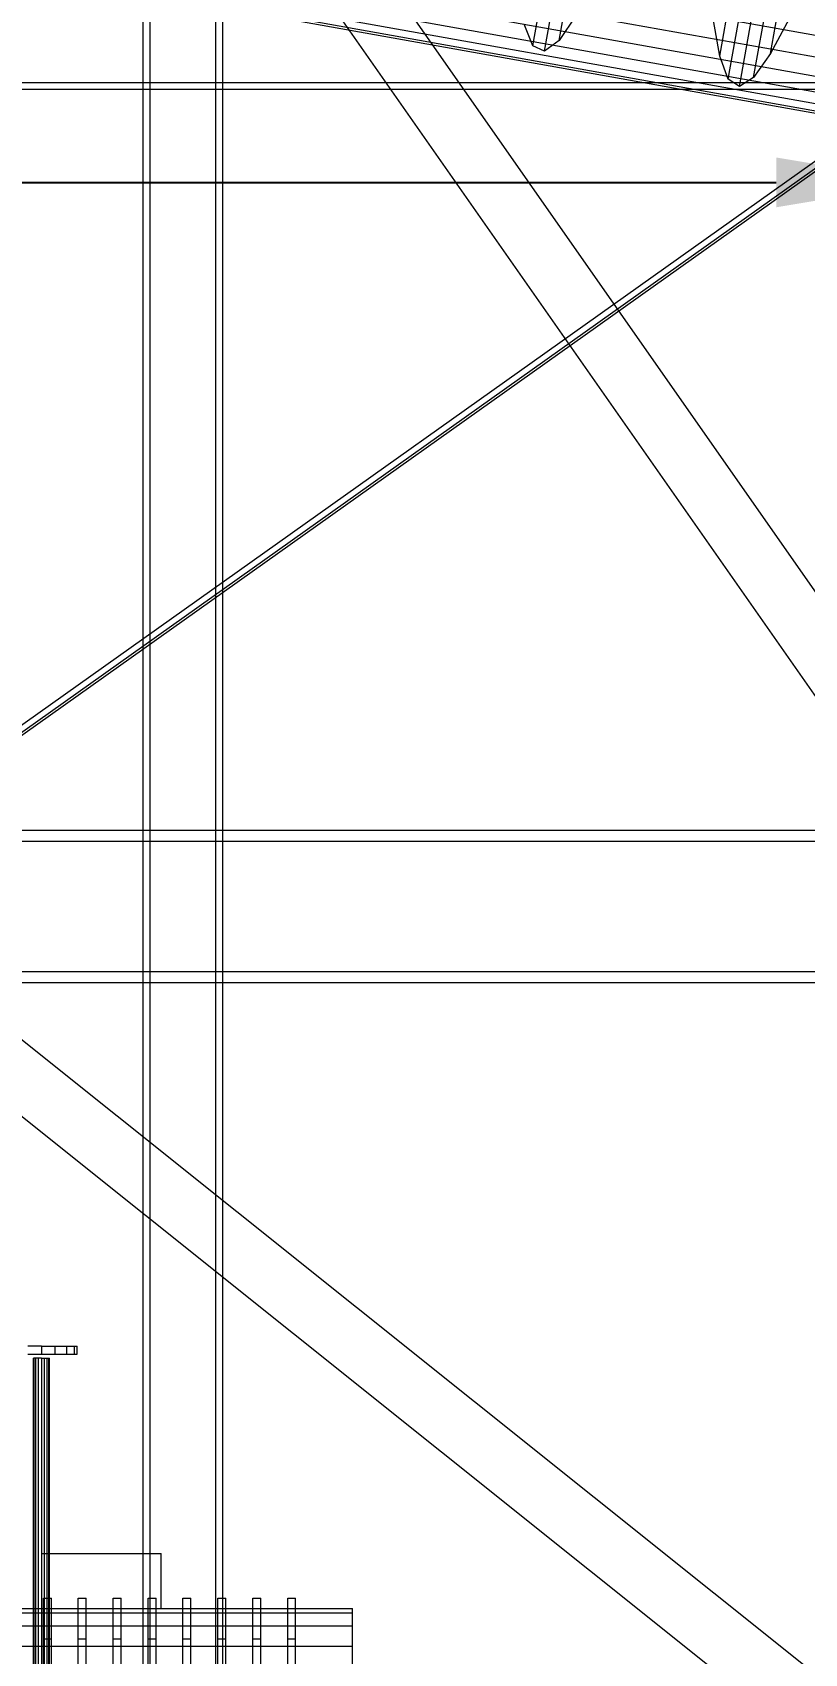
# Model space of a CAD drawing. Header units: millimetres. Extents: x -1970 to 34302, y -65268 to 6837.
# Drawn here: x 829 to 1603, y -35176 to -33549 of the extents above; entities that cross this region are included whole.
import ezdxf

# ---------------------------------------------------------------- set-up
doc = ezdxf.new("R2010")
doc.units = ezdxf.units.MM
for name, color, linetype, lineweight in [('COTAS_O', 1, 'Continuous', 0), ('frontal_C01', 7, 'Continuous', 0), ('frontal_dos-mix', 7, 'Continuous', 0), ('frontal_tolva', 7, 'Continuous', 0), ('frontal_tolva_provisional', 7, 'Continuous', 0)]:
    doc.layers.add(name, color=color, linetype=linetype, lineweight=lineweight)
doc.dimstyles.new('R19_100', dxfattribs={"dimtxt": 250, "dimasz": 150, "dimexe": 150, "dimexo": 80, "dimgap": 100, "dimtad": 1, "dimtih": 1, "dimtoh": 1, "dimdsep": 46, "dimcen": 0.09, "dimadec": 0, "dimazin": 0, "dimtfac": 1, "dimtdec": 4, "dimtofl": 0, "dimtmove": 0, "dimatfit": 3, "dimfxl": 1, "dimtolj": 1, "dimtzin": 0, "dimarcsym": 0})

# ---------------------------------------------------------------- blocks, each defined once
blk = doc.blocks.new('*D35')
at = {"layer": 'COTAS_O', "color": 0, "lineweight": -2, "transparency": 16777216}
for p, q in [((-1725, -34320), (-1725, -33550)), ((1725, -34320), (1725, -33550)), ((-1575, -33700), (1575, -33700))]:
    blk.add_line(p, q, dxfattribs=at)
at = {"layer": 'COTAS_O', "color": 0, "transparency": 16777216}
for points in [[(-1575, -33675), (-1575, -33725), (-1725, -33700)], [(1575, -33675), (1575, -33725), (1725, -33700)]]:
    blk.add_solid(points, dxfattribs=at)
at = {"layer": 'Defpoints', "color": 0, "transparency": 16777216}
for p in [(1725, -33700), (-1725, -34400), (1725, -34400)]:
    blk.add_point(p, dxfattribs=at)

msp = doc.modelspace()

# ---------------------------------------------------------------- linework, layer by layer
at = {"layer": 'frontal_C01'}
for p, q in [((940, -35975), (940, -33288.062)), ((947, -35975), (947, -33288.062)), ((1013, -35975), (1013, -33288.062)), ((1020, -35975), (1020, -33288.062))]:
    msp.add_line(p, q, dxfattribs=at)
at = {"layer": 'frontal_dos-mix'}
for p, q in [((1891.581, -33602.089), (241.581, -33307.089)), ((1887.778, -33623.362), (237.778, -33328.362)), ((1884.444, -33642.009), (234.444, -33347.009)), ((1881.708, -33657.311), (231.708, -33362.311)), ((1878, -33678.049), (228, -33383.049)), ((1878.423, -33675.684), (228.423, -33380.684)), ((1879.675, -33668.682), (229.675, -33373.682)), ((1331.024, -33562.806), (1346.272, -33477.515)), ((1342.643, -33568.362), (1358.376, -33480.363)), ((1357.204, -33557.466), (1371.058, -33479.978)), ((1518.337, -33573.324), (1530.388, -33505.921)), ((1526.821, -33596.416), (1541.876, -33512.213)), ((1569.272, -33570.619), (1579.678, -33512.413)), ((1538.12, -33603.766), (1553.916, -33515.412)), ((1552.372, -33594.598), (1566.537, -33515.368)), ((1331.024, -33562.806), (1322.255, -33541.305)), ((1374.355, -33532.084), (1357.204, -33557.466)), ((1518.337, -33573.324), (1512.105, -33537.631)), ((1588.118, -33535.757), (1569.272, -33570.619)), ((1357.204, -33557.466), (1342.643, -33568.362)), ((1342.643, -33568.362), (1331.024, -33562.806)), ((1526.821, -33596.416), (1518.337, -33573.324)), ((1569.272, -33570.619), (1552.372, -33594.598)), ((1552.372, -33594.598), (1538.12, -33603.766)), ((1538.12, -33603.766), (1526.821, -33596.416))]:
    msp.add_line(p, q, dxfattribs=at)
at = {"layer": 'frontal_tolva'}
for p, q in [((1769.584, -34332.806), (722.584, -32835.806)), ((1720.416, -34367.194), (673.416, -32870.194)), ((1725, -33600), (-1725, -33600)), ((1725, -33606.849), (-1725, -33606.849)), ((1725, -33600), (600, -34400)), ((600, -34406.849), (1725, -33606.849)), ((604.636, -34406.52), (1729.636, -33606.52)), ((-1821.5, -34350), (1821.5, -34350)), ((-1821.5, -34361), (1821.5, -34361)), ((1763.733, -35316.567), (716.733, -34479.567)), ((-1821.5, -34492), (1821.5, -34492)), ((-1821.5, -34503), (1821.5, -34503)), ((1726.267, -35363.433), (679.267, -34526.433))]:
    msp.add_line(p, q, dxfattribs=at)
at = {"layer": 'frontal_tolva_provisional'}
for p, q in [((838, -34868), (824.223, -34868)), ((824.223, -34876), (838, -34876)), ((830.609, -34880), (830, -34880)), ((830, -35190), (830, -34880)), ((832.343, -34880), (830.609, -34880)), ((830.609, -35190), (830.609, -34880)), ((834.939, -34880), (832.343, -34880)), ((832.343, -35190), (832.343, -34880)), ((838, -34880), (834.939, -34880)), ((834.939, -35190), (834.939, -34880)), ((838, -34868), (851.777, -34868)), ((838, -34868), (838, -34876)), ((838, -34876), (851.777, -34876)), ((838, -34880), (841.061, -34880)), ((838, -34880), (838, -35190)), ((841.061, -34880), (843.657, -34880)), ((841.061, -35190), (841.061, -34880)), ((843.657, -34880), (845.391, -34880)), ((843.657, -35190), (843.657, -34880)), ((845.391, -34880), (846, -34880)), ((845.391, -35190), (845.391, -34880)), ((846, -35190), (846, -34880)), ((851.777, -34868), (863.456, -34868)), ((851.777, -34876), (851.777, -34868)), ((851.777, -34876), (863.456, -34876)), ((863.456, -34868), (871.26, -34868)), ((863.456, -34876), (863.456, -34868)), ((863.456, -34876), (871.26, -34876)), ((871.26, -34868), (874, -34868)), ((871.26, -34876), (871.26, -34868)), ((871.26, -34876), (874, -34876)), ((874, -34876), (874, -34868)), ((838, -35076), (958, -35076)), ((838, -35076), (838, -35131)), ((958, -35131), (958, -35076)), ((840, -35131.287), (840, -35120.6)), ((840, -35120.6), (848, -35120.6)), ((848, -35131.287), (848, -35120.6)), ((875, -35131.287), (875, -35120.6)), ((875, -35120.6), (883, -35120.6)), ((883, -35131.287), (883, -35120.6)), ((910, -35131.287), (910, -35120.6)), ((910, -35120.6), (918, -35120.6)), ((918, -35131.287), (918, -35120.6)), ((945, -35131.287), (945, -35120.6)), ((945, -35120.6), (953, -35120.6)), ((953, -35131.287), (953, -35120.6)), ((980, -35131.287), (980, -35120.6)), ((980, -35120.6), (988, -35120.6)), ((988, -35131.287), (988, -35120.6)), ((1015, -35131.287), (1015, -35120.6)), ((1015, -35120.6), (1023, -35120.6)), ((1023, -35131.287), (1023, -35120.6)), ((1050, -35131.287), (1050, -35120.6)), ((1050, -35120.6), (1058, -35120.6)), ((1058, -35131.287), (1058, -35120.6)), ((1085, -35131.287), (1085, -35120.6)), ((1085, -35120.6), (1093, -35120.6)), ((1093, -35131.287), (1093, -35120.6)), ((670, -35131), (1150, -35131)), ((670, -35135.43), (1150, -35135.43)), ((838, -35131), (958, -35131)), ((840, -35161.722), (840, -35131.287)), ((840, -35131.287), (848, -35131.287)), ((848, -35161.722), (848, -35131.287)), ((875, -35161.722), (875, -35131.287)), ((875, -35131.287), (883, -35131.287)), ((883, -35161.722), (883, -35131.287)), ((910, -35161.722), (910, -35131.287)), ((910, -35131.287), (918, -35131.287)), ((918, -35161.722), (918, -35131.287)), ((945, -35161.722), (945, -35131.287)), ((945, -35131.287), (953, -35131.287)), ((953, -35161.722), (953, -35131.287)), ((980, -35161.722), (980, -35131.287)), ((980, -35131.287), (988, -35131.287)), ((988, -35161.722), (988, -35131.287)), ((1015, -35161.722), (1015, -35131.287)), ((1015, -35131.287), (1023, -35131.287)), ((1023, -35161.722), (1023, -35131.287)), ((1050, -35161.722), (1050, -35131.287)), ((1050, -35131.287), (1058, -35131.287)), ((1058, -35161.722), (1058, -35131.287)), ((1085, -35161.722), (1085, -35131.287)), ((1085, -35131.287), (1093, -35131.287)), ((1093, -35161.722), (1093, -35131.287)), ((1150, -35135.43), (1150, -35131)), ((1150, -35148.417), (1150, -35135.43)), ((670, -35148.417), (1150, -35148.417)), ((1150, -35169.076), (1150, -35148.417)), ((670, -35169.076), (1150, -35169.076)), ((840, -35207.271), (840, -35161.722)), ((840, -35161.722), (848, -35161.722)), ((848, -35207.271), (848, -35161.722)), ((875, -35207.271), (875, -35161.722)), ((875, -35161.722), (883, -35161.722)), ((883, -35207.271), (883, -35161.722)), ((910, -35207.271), (910, -35161.722)), ((910, -35161.722), (918, -35161.722)), ((918, -35207.271), (918, -35161.722)), ((945, -35207.271), (945, -35161.722)), ((945, -35161.722), (953, -35161.722)), ((953, -35207.271), (953, -35161.722)), ((980, -35207.271), (980, -35161.722)), ((980, -35161.722), (988, -35161.722)), ((988, -35207.271), (988, -35161.722)), ((1015, -35207.271), (1015, -35161.722)), ((1015, -35161.722), (1023, -35161.722)), ((1023, -35207.271), (1023, -35161.722)), ((1050, -35207.271), (1050, -35161.722)), ((1050, -35161.722), (1058, -35161.722)), ((1058, -35207.271), (1058, -35161.722)), ((1085, -35207.271), (1085, -35161.722)), ((1085, -35161.722), (1093, -35161.722)), ((1093, -35207.271), (1093, -35161.722)), ((1150, -35196), (1150, -35169.076))]:
    msp.add_line(p, q, dxfattribs=at)

# ---------------------------------------------------------------- dimensions: what is measured, and where the dimension line sits
at = {"layer": 'COTAS_O'}
dim = msp.add_aligned_dim(p1=(-1725, -34400), p2=(1725, -34400), distance=700, text='<> O', dimstyle='R19_100', dxfattribs=at)
dim.commit()
dim.dimension.update_dxf_attribs({"geometry": '*D35', "text_midpoint": (0, -33700)})

doc.saveas('drawing.dxf')
